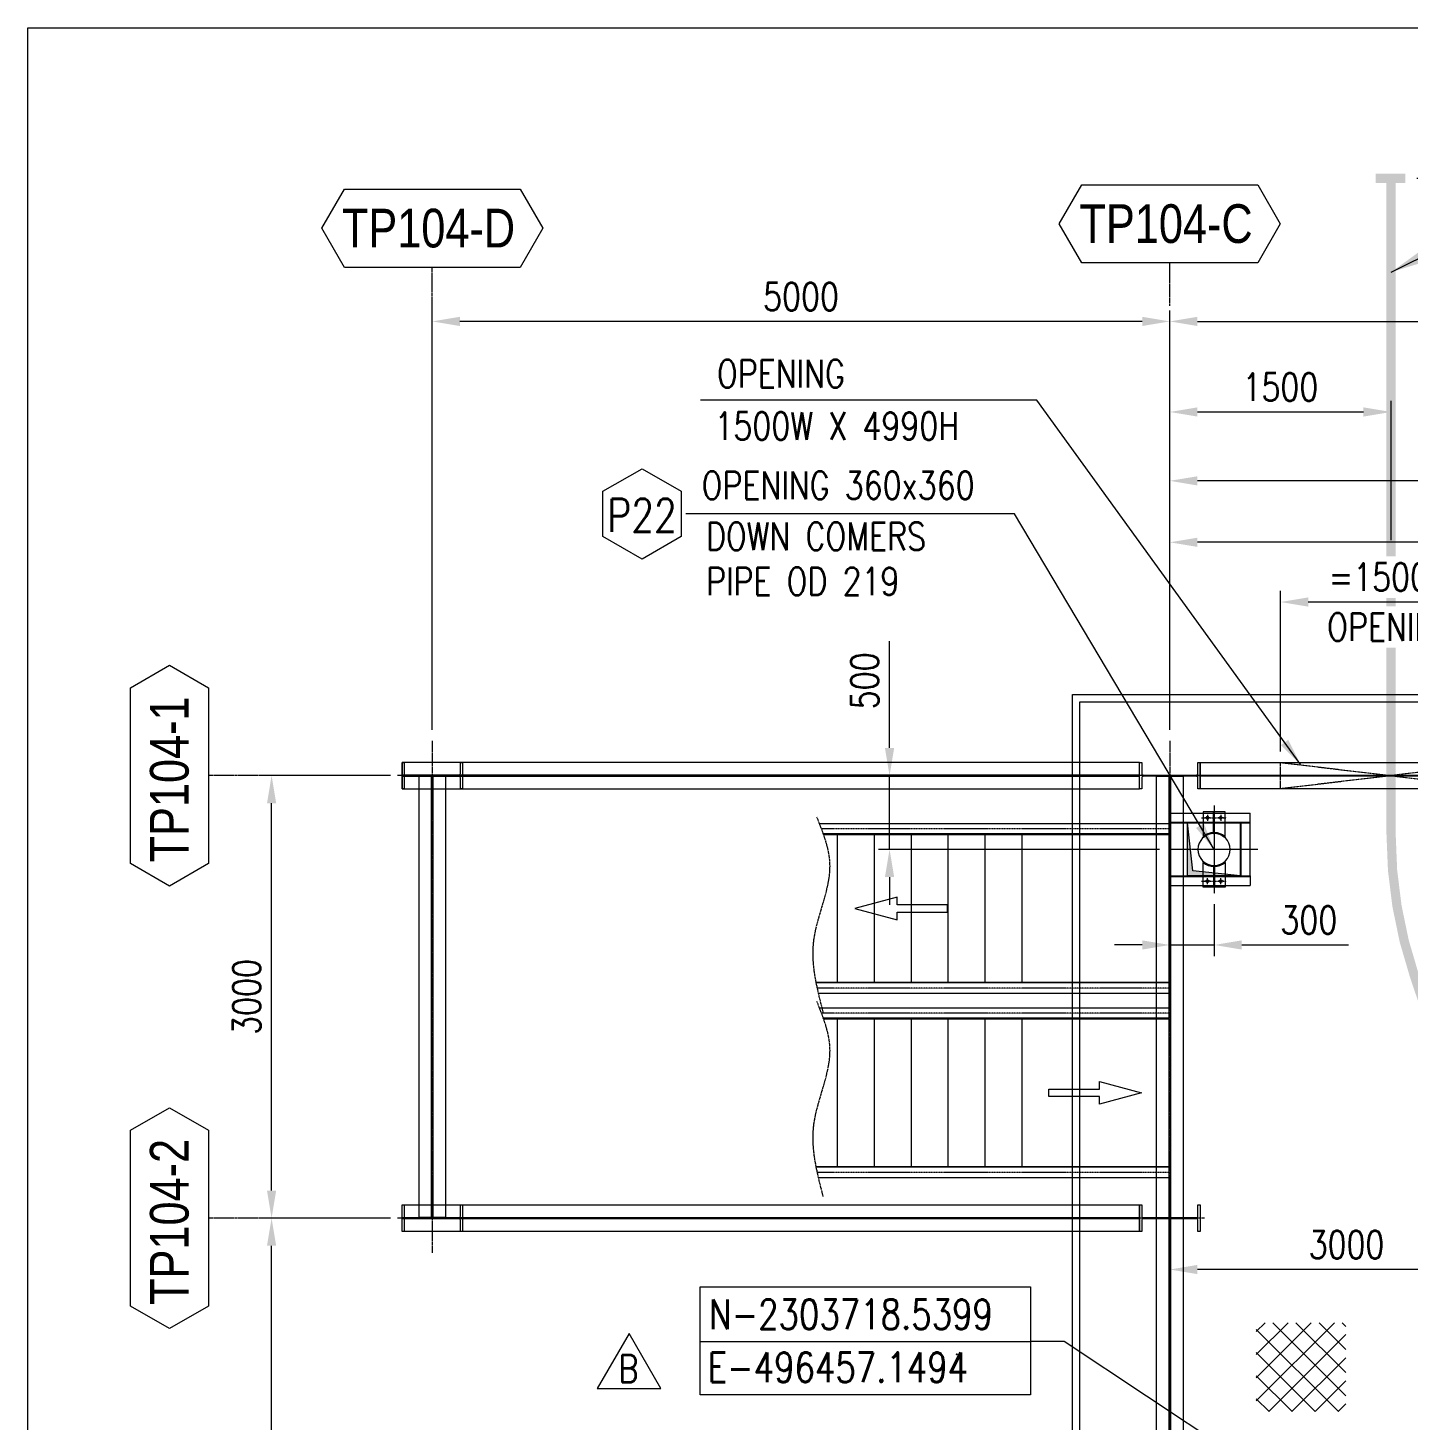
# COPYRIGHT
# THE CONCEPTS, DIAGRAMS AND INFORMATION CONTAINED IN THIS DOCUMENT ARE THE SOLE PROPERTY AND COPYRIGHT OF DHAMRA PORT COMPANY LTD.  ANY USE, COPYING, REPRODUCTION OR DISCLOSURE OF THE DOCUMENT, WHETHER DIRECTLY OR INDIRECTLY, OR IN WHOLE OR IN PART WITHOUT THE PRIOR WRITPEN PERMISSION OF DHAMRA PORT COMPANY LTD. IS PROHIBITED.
# Model space of a CAD drawing. Header units: inches. Extents: x 209270 to 234360, y -180214 to -150194.
# Drawn here: x 209270 to 218628, y -159633 to -150194 of the extents above; entities that cross this region are included whole.
import ezdxf
from ezdxf.enums import TextEntityAlignment as Align

# ---------------------------------------------------------------- set-up
doc = ezdxf.new("R2010")
doc.units = ezdxf.units.IN
doc.header["$LTSCALE"] = 10
doc.header["$MEASUREMENT"] = 0
for name, pattern in [('CENTER', [2, 1.25, -0.25, 0.25, -0.25]), ('CENTER2', [1.125, 0.75, -0.125, 0.125, -0.125]), ('HIDDEN', [0.375, 0.25, -0.125]), ('PHANTOM', [2.5, 1.25, -0.25, 0.25, -0.25, 0.25, -0.25])]:
    doc.linetypes.add(name, pattern=pattern)
doc.layers.get('Defpoints').update_dxf_attribs({"color": 69})
doc.layers.add('$AUDIT_BAD_LAYER1', color=7, linetype='Continuous')
doc.layers.add('C-ROAD-STAN', color=11, linetype='Continuous')
for name, color, linetype, lineweight in [('AM_5', 3, 'Continuous', 0), ('AM_VIEWS', 1, 'Continuous', 0), ('Belt', 4, 'Continuous', 9), ('BOX', 1, 'Continuous', 5), ('CEN', 1, 'CENTER', 9), ('CENETR LINE', 1, 'CENTER2', 9), ('CENTERLINE', 1, 'CENTER2', 9), ('Chute', 191, 'Continuous', 9), ('CIVIL', 6, 'Continuous', 9), ('DIM', 42, 'Continuous', 13), ('DIM.', 42, 'Continuous', 13), ('handrail', 11, 'FENCELINE1', 9), ('HIDDDEN', 3, 'HIDDEN', 9), ('HIDDEN', 3, 'HIDDEN', 9), ('hoist', 221, 'Continuous', 9), ('MAIN OBJECT', 2, 'Continuous', 18), ('PANTHOM', 8, 'PHANTOM', 0), ('PHANTOM', 8, 'PHANTOM', 0), ('REV-B', 6, 'Continuous', 5), ('Sheeting', 4, 'Continuous', 0), ('TEXT', 4, 'Continuous', 13), ('TEXT_2.5', 4, 'Continuous', 9)]:
    doc.layers.add(name, color=color, linetype=linetype, lineweight=lineweight)
doc.styles.add('TEXT_225', font='ROMANS.shx', dxfattribs={"width": 0.8})
doc.styles.add('TEXT_350', font='arial.ttf', dxfattribs={"width": 0.8, "height": 3.5})
doc.linetypes.add('FENCELINE1', pattern='A,0.25,-0.1,[133,ltypeshp.shx,S=0.1,R=0,X=-0.1,Y=0],-0.1,1', length=1.45)
doc.dimstyles.new('ISGEC_100', dxfattribs={"dimscale": 100, "dimtxt": 2.5, "dimasz": 2.5, "dimexe": 1, "dimexo": 0.5, "dimgap": 1, "dimtad": 1, "dimdec": 0, "dimzin": 12, "dimdsep": 46, "dimtxsty": 'TEXT_225', "dimcen": 1, "dimclrd": 42, "dimclre": 42, "dimclrt": 4, "dimadec": 0, "dimazin": 0, "dimtfac": 1, "dimtdec": 0, "dimtmove": 0, "dimatfit": 0, "dimfxl": 1, "dimtfill": 1, "dimtolj": 1, "dimtzin": 0, "dimlwd": -1, "dimarcsym": 1})
doc.dimstyles.new('ISGEC_75', dxfattribs={"dimscale": 75, "dimtxt": 2.5, "dimasz": 2.5, "dimexe": 1, "dimexo": 1, "dimgap": 1, "dimtad": 1, "dimdec": 0, "dimzin": 1, "dimdsep": 46, "dimtxsty": 'TEXT_225', "dimcen": 0, "dimclrd": 42, "dimclre": 42, "dimclrt": 4, "dimadec": 0, "dimazin": 0, "dimtfac": 1, "dimtdec": 0, "dimtmove": 0, "dimatfit": 3, "dimfxl": 1, "dimtfill": 1, "dimtolj": 1, "dimtzin": 0, "dimlwd": -1, "dimlwe": -1, "dimarcsym": 0})

# ---------------------------------------------------------------- blocks, each defined once
blk = doc.blocks.new('A$C426f7GU6TT')
at = {"layer": 'CEN'}
for p, q in [((0, 235.7), (0, -235.7)), ((-235.7, 0), (235.7, 0))]:
    blk.add_line(p, q, dxfattribs=at)
blk.add_circle((0, 0), 5, dxfattribs=at)
at = {"layer": 'MAIN OBJECT'}
blk.add_lwpolyline([(4.4, -180.2, 0.414214), (14.6, -190.4), (89.4, -190.4), (89.4, -204.7), (-89.4, -204.7), (-89.4, -190.4), (-14.6, -190.4, 0.414214), (-4.4, -180.2), (-4.4, 180.2, 0.414214), (-14.6, 190.4), (-89.4, 190.4), (-89.4, 204.7), (89.4, 204.7), (89.4, 190.4), (14.6, 190.4, 0.414214), (4.4, 180.2), (4.4, -180.2)], format="xyb", dxfattribs=at)
blk = doc.blocks.new('*D295')
at = {"layer": 'Defpoints', "color": 0, "transparency": 16777216}
for p in [(210922.6, -158263.7), (211802.8, -158263.7, -0.1), (216540.5, -165263.7, 0.8)]:
    blk.add_point(p, dxfattribs=at)
at = {"layer": 'DIM', "color": 42, "transparency": 16777216}
for p, q in [((211727.8, -158263.7), (210847.6, -158263.7)), ((210922.6, -165076.2), (210922.6, -158451.2)), ((216465.5, -165263.7), (210847.6, -165263.7))]:
    blk.add_line(p, q, dxfattribs=at)
for points in [[(210891.4, -158451.2), (210953.9, -158451.2), (210922.6, -158263.7)], [(210891.4, -165076.2), (210953.9, -165076.2), (210922.6, -165263.7)]]:
    blk.add_solid(points, dxfattribs=at)
at = {"layer": 'DIM', "color": 4, "transparency": 16777216, "insert": (210753.9, -161763.7), "char_height": 187.5, "attachment_point": 5, "rotation": 90, "style": 'TEXT_225', "bg_fill": 3, "box_fill_scale": 1.25, "bg_fill_color": 9, "bg_fill_true_color": 13158600, "bg_fill_transparency": 0}
blk.add_mtext('\\A1;7000', dxfattribs=at)
blk = doc.blocks.new('*D292')
at = {"layer": 'Defpoints', "color": 0, "transparency": 16777216}
for p in [(210922.6, -155263.7), (211802.8, -155263.7, -0.1), (211802.8, -158263.7, -0.1)]:
    blk.add_point(p, dxfattribs=at)
at = {"layer": 'DIM', "color": 42, "transparency": 16777216}
for p, q in [((211727.8, -155263.7), (210847.6, -155263.7)), ((210922.6, -158076.2), (210922.6, -155451.2)), ((211727.8, -158263.7), (210847.6, -158263.7))]:
    blk.add_line(p, q, dxfattribs=at)
for points in [[(210891.4, -155451.2), (210953.9, -155451.2), (210922.6, -155263.7)], [(210891.4, -158076.2), (210953.9, -158076.2), (210922.6, -158263.7)]]:
    blk.add_solid(points, dxfattribs=at)
at = {"layer": 'DIM', "color": 4, "transparency": 16777216, "insert": (210753.9, -156763.7), "char_height": 187.5, "attachment_point": 5, "rotation": 90, "style": 'TEXT_225', "bg_fill": 3, "box_fill_scale": 1.25, "bg_fill_color": 9, "bg_fill_true_color": 13158600, "bg_fill_transparency": 0}
blk.add_mtext('\\A1;3000', dxfattribs=at)
blk = doc.blocks.new('*D293')
at = {"layer": 'Defpoints', "color": 0, "transparency": 16777216}
for p in [(225511.9, -152184.2), (217011.9, -155028), (225511.9, -155028)]:
    blk.add_point(p, dxfattribs=at)
at = {"layer": 'DIM', "color": 42, "transparency": 16777216}
for p, q in [((217011.9, -154953), (217011.9, -152109.2)), ((225511.9, -154953), (225511.9, -152109.2)), ((217199.4, -152184.2), (225324.4, -152184.2))]:
    blk.add_line(p, q, dxfattribs=at)
for points in [[(217199.4, -152153), (217199.4, -152215.5), (217011.9, -152184.2)], [(225324.4, -152153), (225324.4, -152215.5), (225511.9, -152184.2)]]:
    blk.add_solid(points, dxfattribs=at)
at = {"layer": 'DIM', "color": 4, "transparency": 16777216, "insert": (221261.9, -152015.5), "char_height": 187.5, "attachment_point": 5, "style": 'TEXT_225', "bg_fill": 3, "box_fill_scale": 1.25, "bg_fill_color": 9, "bg_fill_true_color": 13158600, "bg_fill_transparency": 0}
blk.add_mtext('\\A1;8500', dxfattribs=at)
blk = doc.blocks.new('*D294')
at = {"layer": 'Defpoints', "color": 0, "transparency": 16777216}
for p in [(212011.9, -152184.2), (212011.9, -155028), (217011.9, -155028)]:
    blk.add_point(p, dxfattribs=at)
at = {"layer": 'DIM', "color": 42, "transparency": 16777216}
for p, q in [((212011.9, -154953), (212011.9, -152109.2)), ((217011.9, -154953), (217011.9, -152109.2)), ((216824.4, -152184.2), (212199.4, -152184.2))]:
    blk.add_line(p, q, dxfattribs=at)
for points in [[(212199.4, -152153), (212199.4, -152215.5), (212011.9, -152184.2)], [(216824.4, -152153), (216824.4, -152215.5), (217011.9, -152184.2)]]:
    blk.add_solid(points, dxfattribs=at)
at = {"layer": 'DIM', "color": 4, "transparency": 16777216, "insert": (214511.9, -152015.5), "char_height": 187.5, "attachment_point": 5, "style": 'TEXT_225', "bg_fill": 3, "box_fill_scale": 1.25, "bg_fill_color": 9, "bg_fill_true_color": 13158600, "bg_fill_transparency": 0}
blk.add_mtext('\\A1;5000', dxfattribs=at)
blk = doc.blocks.new('*D297')
at = {"layer": 'Defpoints', "color": 0, "transparency": 16777216}
for p in [(217011.9, -158611.8), (220011.9, -159908.7, 0), (217011.9, -160136.8, 0.8)]:
    blk.add_point(p, dxfattribs=at)
at = {"layer": 'DIM', "color": 42, "transparency": 16777216}
for p, q in [((217011.9, -160061.8), (217011.9, -158536.8)), ((220011.9, -159833.7), (220011.9, -158536.8)), ((219824.4, -158611.8), (217199.4, -158611.8))]:
    blk.add_line(p, q, dxfattribs=at)
for points in [[(217199.4, -158580.6), (217199.4, -158643.1), (217011.9, -158611.8)], [(219824.4, -158580.6), (219824.4, -158643.1), (220011.9, -158611.8)]]:
    blk.add_solid(points, dxfattribs=at)
at = {"layer": 'DIM', "color": 4, "transparency": 16777216, "insert": (218209.6, -158443.1), "char_height": 187.5, "attachment_point": 5, "style": 'TEXT_225', "bg_fill": 3, "box_fill_scale": 1.25, "bg_fill_color": 9, "bg_fill_true_color": 13158600, "bg_fill_transparency": 0}
blk.add_mtext('\\A1;3000', dxfattribs=at)
blk = doc.blocks.new('*D505')
at = {"layer": 'Defpoints', "color": 0, "transparency": 16777216}
for p in [(217011.9, -153265), (217011.9, -155028), (221011.7, -158061.9)]:
    blk.add_point(p, dxfattribs=at)
at = {"layer": 'DIM', "color": 42, "transparency": 16777216}
for p, q in [((217011.9, -154953), (217011.9, -153190)), ((221011.7, -157986.9), (221011.7, -153190)), ((220824.2, -153265), (217199.4, -153265))]:
    blk.add_line(p, q, dxfattribs=at)
for points in [[(217199.4, -153233.8), (217199.4, -153296.3), (217011.9, -153265)], [(220824.2, -153233.8), (220824.2, -153296.3), (221011.7, -153265)]]:
    blk.add_solid(points, dxfattribs=at)
at = {"layer": 'DIM', "color": 4, "transparency": 16777216, "insert": (219011.8, -153096.3), "char_height": 187.5, "attachment_point": 5, "style": 'TEXT_225', "bg_fill": 3, "box_fill_scale": 1.25, "bg_fill_color": 9, "bg_fill_true_color": 13158600, "bg_fill_transparency": 0}
blk.add_mtext('\\A1;4000', dxfattribs=at)
blk = doc.blocks.new('*D508')
at = {"layer": 'Defpoints', "color": 0, "transparency": 16777216}
for p in [(217011.9, -153681.8), (217011.9, -155028), (221112, -157363.8)]:
    blk.add_point(p, dxfattribs=at)
at = {"layer": 'DIM', "color": 42, "transparency": 16777216}
for p, q in [((217011.9, -154953), (217011.9, -153606.8)), ((221112, -157288.8), (221112, -153606.8)), ((220924.5, -153681.8), (217199.4, -153681.8))]:
    blk.add_line(p, q, dxfattribs=at)
for points in [[(217199.4, -153650.5), (217199.4, -153713), (217011.9, -153681.8)], [(220924.5, -153650.5), (220924.5, -153713), (221112, -153681.8)]]:
    blk.add_solid(points, dxfattribs=at)
at = {"layer": 'DIM', "color": 4, "transparency": 16777216, "insert": (219061.9, -153513), "char_height": 187.5, "attachment_point": 5, "style": 'TEXT_225', "bg_fill": 3, "box_fill_scale": 1.25, "bg_fill_color": 9, "bg_fill_true_color": 13158600, "bg_fill_transparency": 0}
blk.add_mtext('\\A1;4100', dxfattribs=at)
blk = doc.blocks.new('*D567')
at = {"layer": 'Defpoints', "color": 0, "transparency": 16777216}
for p in [(218611.9, -151213.7), (219950.7, -151213.7), (219629.2, -154713.7)]:
    blk.add_point(p, dxfattribs=at)
at = {"layer": 'DIM', "color": 42, "transparency": 16777216}
for p, q in [((218686.9, -151213.7), (220025.7, -151213.7)), ((219950.7, -154526.2), (219950.7, -151401.2)), ((219704.2, -154713.7), (220025.7, -154713.7))]:
    blk.add_line(p, q, dxfattribs=at)
for points in [[(219919.5, -151401.2), (219982, -151401.2), (219950.7, -151213.7)], [(219919.5, -154526.2), (219982, -154526.2), (219950.7, -154713.7)]]:
    blk.add_solid(points, dxfattribs=at)
at = {"layer": 'DIM', "color": 4, "transparency": 16777216, "insert": (219782, -152596.2), "char_height": 187.5, "attachment_point": 5, "rotation": 90, "style": 'TEXT_225', "bg_fill": 3, "box_fill_scale": 1.25, "bg_fill_color": 9, "bg_fill_true_color": 13158600, "bg_fill_transparency": 0}
blk.add_mtext('\\A1;3500', dxfattribs=at)
blk = doc.blocks.new('*D575')
at = {"layer": 'Defpoints', "color": 0, "transparency": 16777216}
for p in [(218511.9, -152798.2), (218511.9, -153741.3), (217011.9, -155028)]:
    blk.add_point(p, dxfattribs=at)
at = {"layer": 'DIM', "color": 42, "transparency": 16777216}
for p, q in [((217011.9, -154953), (217011.9, -152723.2)), ((217199.4, -152798.2), (218324.4, -152798.2)), ((218511.9, -153666.3), (218511.9, -152723.2))]:
    blk.add_line(p, q, dxfattribs=at)
for points in [[(217199.4, -152767), (217199.4, -152829.5), (217011.9, -152798.2)], [(218324.4, -152767), (218324.4, -152829.5), (218511.9, -152798.2)]]:
    blk.add_solid(points, dxfattribs=at)
at = {"layer": 'DIM', "color": 4, "transparency": 16777216, "insert": (217761.9, -152629.5), "char_height": 187.5, "attachment_point": 5, "style": 'TEXT_225', "bg_fill": 3, "box_fill_scale": 1.25, "bg_fill_color": 9, "bg_fill_true_color": 13158600, "bg_fill_transparency": 0}
blk.add_mtext('\\A1;1500', dxfattribs=at)
blk = doc.blocks.new('A$C67244592')
at = {"layer": 'hoist', "lineweight": 0, "const_width": 62.5}
for points in [[(-1603.8, 15050), (-1403.8, 15050)], [(-100, -500), (100, -500)]]:
    blk.add_lwpolyline(points, dxfattribs=at)
blk.add_lwpolyline([(0, -500), (4.3, 5159.9, 0.081795), (-153.3, 6122), (-1342.4, 9643.9, -0.081584), (-1500.1, 10603.6), (-1500.1, 15050)], format="xyb", dxfattribs=at)
blk = doc.blocks.new('A$C0HI87687')
at = {"layer": 'CEN'}
for p, q in [((500.4, 89.4), (2000.4, -89.4)), ((2000.4, 89.4), (500.4, -89.4))]:
    blk.add_line(p, q, dxfattribs=at)
blk.add_lwpolyline([(500.4, 89.4), (2000.4, 89.4), (2000.4, -89.4), (500.4, -89.4)], close=True, dxfattribs=at)
blk = doc.blocks.new('*D579')
at = {"layer": 'Defpoints', "color": 0, "transparency": 16777216}
for p in [(217762.2, -154086.7), (217762.2, -155174.3), (219262.2, -155174.3)]:
    blk.add_point(p, dxfattribs=at)
at = {"layer": 'DIM', "color": 42, "transparency": 16777216}
for p, q in [((217762.2, -155099.3), (217762.2, -154011.7)), ((219262.2, -155099.3), (219262.2, -154011.7)), ((219074.7, -154086.7), (217949.7, -154086.7))]:
    blk.add_line(p, q, dxfattribs=at)
for points in [[(217949.7, -154055.4), (217949.7, -154117.9), (217762.2, -154086.7)], [(219074.7, -154055.4), (219074.7, -154117.9), (219262.2, -154086.7)]]:
    blk.add_solid(points, dxfattribs=at)
at = {"layer": 'DIM', "color": 4, "transparency": 16777216, "char_height": 187.5, "attachment_point": 5, "style": 'TEXT_225', "bg_fill": 3, "box_fill_scale": 1.25, "bg_fill_color": 9, "bg_fill_true_color": 13158600, "bg_fill_transparency": 0}
for s, insert in [('\\A1;=1500-', (218512.2, -153917.9)), ('\\A1;OPENING', (218512.2, -154255.4))]:
    blk.add_mtext(s, dxfattribs=dict(at, insert=insert))
blk = doc.blocks.new('A$Cb10ac4c2')
at = {"layer": 'CENETR LINE'}
for p, q in [((0, 111.9, 0), (0, -40.4, 121420759.9)), ((-85, 0), (85, 0)), ((-27, 0.1, 0), (-63, 0.1, 0)), ((-45, -20.2), (-45, 20.2)), ((63, 0.1, 0), (27, 0.1, 0)), ((45, -20.2), (45, 20.2)), ((45, -20.2), (45, 20.2))]:
    blk.add_line(p, q, dxfattribs=at)
at = {"layer": 'MAIN OBJECT', "ltscale": 10}
for p, q in [((-75, 127.1, -59806266.3), (-71.1, 131.6, 0)), ((-75, -40.4, 60710380), (-75, 127.1, -59806266.3)), ((-3, 99.4, 4205928.3), (-3, -40.4, 121420759.9)), ((3, 99.4, 4205928.3), (3, -40.4, 121420759.9)), ((75, 127.1, -59806267.4), (70.6, 131.1, -59806267.4)), ((75, 127.1, -59806267.4), (75, -40.4, 60710380)), ((75, -40.4, 60710380), (-75, -40.4, 60710380))]:
    blk.add_line(p, q, dxfattribs=at)
at = {"layer": 'MAIN OBJECT'}
for centre in [(-45, 0.1), (45, 0.1)]:
    blk.add_circle(centre, 9, dxfattribs=at)
at = {"layer": 'MAIN OBJECT', "ltscale": 10}
for centre, radius in [((-45, 0), 8.95), ((45, 0.1, 0), 9)]:
    blk.add_circle(centre, radius, dxfattribs=at)
for radius, start, end in [(115.5, 229.51294, 310.48706), (109.5, 229.51328, 310.11016)]:
    blk.add_arc((0, 214.9, -60710380), radius, start, end, dxfattribs=at)
blk = doc.blocks.new('A$CcDSGYTRTRT')
at = {"layer": 'CIVIL'}
h = blk.add_hatch(color=1, dxfattribs=at)
h.dxf.hatch_style = 1
h.paths.add_polyline_path([(-180, 180), (180, 180), (180, -180), (144.3, 143.8)])
at = {"layer": 'CENTERLINE', "ltscale": 0.3}
for p, q in [((0, -296.9, 0), (0, 296.9, 0)), ((-298.5, 0, 0), (298.5, 0, 0))]:
    blk.add_line(p, q, dxfattribs=at)
at = {"layer": 'Chute', "ltscale": 10}
blk.add_circle((0, 0, 0), 109.5, dxfattribs=at)
at = {"layer": 'CIVIL', "color": 1, "elevation": 0}
blk.add_lwpolyline([(180, -180), (144.3, 143.8), (-180, 180)], dxfattribs=at)
at = {"layer": 'CIVIL'}
blk.add_circle((0, 0, 0), 109.5, dxfattribs=at)
at = {"layer": 'HIDDEN'}
for p, q in [((-184.7, 295.6, -170993130.3), (-184.7, -245.4, -121420762.7)), ((184.7, 295.6, -170993130.3), (184.7, -245.4, -121420762.7)), ((180, -184.7, -182131142.6), (-180, -184.7, 0))]:
    blk.add_line(p, q, dxfattribs=at)
at = {"layer": 'MAIN OBJECT'}
for p, q in [((-245.4, 295.6, -110282750.3), (-245.4, -245.4, -60710382.7)), ((-180, 295.6, -170993130.3), (-180, -245.4, -121420762.7)), ((180, 295.6, -170993130.3), (180, -245.4, -121420762.7)), ((245.4, 295.6, -110282750.3), (245.4, -245.4, -60710382.7)), ((180, 180, -121420762.7), (180, -180, -121420762.7)), ((180, -180, -182131142.6), (-180, -180, 0)), ((180, -245.4, -121420762.7), (-245.4, -245.4, 60710380)), ((180, -245.4, 60710380), (-180, -245.4, 60710380)), ((180, -245.4, -121420762.7), (245.4, -245.4, -60710382.7))]:
    blk.add_line(p, q, dxfattribs=at)
at = {"layer": 'MAIN OBJECT', "elevation": 0}
blk.add_lwpolyline([(180, 180), (-180, 180), (-180, -180), (180, -180)], close=True, dxfattribs=at)
at = {"layer": 'AM_5', "rotation": 270}
blk.add_blockref('A$Cb10ac4c2', (-215, 0, -121420759.9), dxfattribs=at)
at = {"layer": 'AM_5', "xscale": -1, "rotation": 90}
blk.add_blockref('A$Cb10ac4c2', (215, 0, -121420759.9), dxfattribs=at)
blk = doc.blocks.new('A$C6febed19')
at = {"layer": 'AM_5', "xscale": -1}
blk.add_blockref('A$CcDSGYTRTRT', (0, 0), dxfattribs=at)
blk = doc.blocks.new('*D623')
at = {"layer": 'Defpoints', "color": 0, "transparency": 16777216}
for p in [(217311.9, -156060.6, 0.8), (217011.9, -156320.2, 0.8), (217311.9, -156411.5)]:
    blk.add_point(p, dxfattribs=at)
at = {"layer": 'DIM', "color": 42, "transparency": 16777216}
for p, q in [((217311.9, -156135.6), (217311.9, -156486.5)), ((217011.9, -156395.2), (217011.9, -156486.5)), ((216824.4, -156411.5), (216636.9, -156411.5)), ((217011.9, -156411.5), (217311.9, -156411.5)), ((217499.4, -156411.5), (218222.6, -156411.5))]:
    blk.add_line(p, q, dxfattribs=at)
for points in [[(216824.4, -156380.3), (216824.4, -156442.8), (217011.9, -156411.5)], [(217499.4, -156380.3), (217499.4, -156442.8), (217311.9, -156411.5)]]:
    blk.add_solid(points, dxfattribs=at)
at = {"layer": 'DIM', "color": 4, "transparency": 16777216, "insert": (217954.7, -156242.8), "char_height": 187.5, "attachment_point": 5, "style": 'TEXT_225', "bg_fill": 3, "box_fill_scale": 1.25, "bg_fill_color": 9, "bg_fill_true_color": 13158600, "bg_fill_transparency": 0}
blk.add_mtext('\\A1;300', dxfattribs=at)
blk = doc.blocks.new('*D624')
at = {"layer": 'Defpoints', "color": 0, "transparency": 16777216}
for p in [(215111.8, -155263.7), (215324.1, -155263.7), (217016.3, -155763.7, 0.8)]:
    blk.add_point(p, dxfattribs=at)
at = {"layer": 'DIM', "color": 42, "transparency": 16777216}
for p, q in [((215111.8, -155076.2), (215111.8, -154353)), ((215249.1, -155263.7), (215036.8, -155263.7)), ((215111.8, -155763.7), (215111.8, -155263.7)), ((216941.3, -155763.7), (215036.8, -155763.7)), ((215111.8, -155951.2), (215111.8, -156138.7))]:
    blk.add_line(p, q, dxfattribs=at)
for points in [[(215080.6, -155076.2), (215143.1, -155076.2), (215111.8, -155263.7)], [(215080.6, -155951.2), (215143.1, -155951.2), (215111.8, -155763.7)]]:
    blk.add_solid(points, dxfattribs=at)
at = {"layer": 'DIM', "color": 4, "transparency": 16777216, "insert": (214943.1, -154620.8), "char_height": 187.5, "attachment_point": 5, "rotation": 90, "style": 'TEXT_225', "bg_fill": 3, "box_fill_scale": 1.25, "bg_fill_color": 9, "bg_fill_true_color": 13158600, "bg_fill_transparency": 0}
blk.add_mtext('\\A1;500', dxfattribs=at)
blk = doc.blocks.new('A$C45b56574')
at = {"layer": 'REV-B'}
blk.add_lwpolyline([(0, 458), (-265, 0), (265, 0)], close=True, dxfattribs=at)
at = {"layer": 'REV-B', "style": 'TEXT_225', "width": 0.8}
blk.add_text('B', height=230, dxfattribs=at).set_placement((-88, 48))

msp = doc.modelspace()

# ---------------------------------------------------------------- linework, layer by layer
at = {"layer": 'AM_VIEWS'}
msp.add_lwpolyline([(209270.3, -150194), (234359.8, -150194), (234359.8, -180214.3), (209270.3, -180214.3)], close=True, dxfattribs=at)
at = {"layer": 'Belt'}
for points, elevation in [([(215505.8, -156138.6), (215162.5, -156138.6), (215162.5, -156087.3), (214877.4, -156163.7), (215162.5, -156240.1), (215162.5, -156188.7), (215505.8, -156188.7)], -431919853), ([(216192.4, -157388.3), (216535.7, -157388.3), (216535.7, -157337), (216820.8, -157413.4), (216535.7, -157489.8), (216535.7, -157438.4), (216192.4, -157438.4)], 5421881824.1)]:
    msp.add_lwpolyline(points, close=True, dxfattribs=dict(at, elevation=elevation))
at = {"layer": 'BOX', "lineweight": 5, "flags": 128}
for points in [[(211415.8, -151818.2), (211262.8, -151553.2), (211415.8, -151288.2), (212608, -151288.2), (212760.9, -151553.2), (212608, -151818.2)], [(216415.8, -151787.7), (216262.8, -151522.7), (216415.8, -151257.7), (217608, -151257.7), (217760.9, -151522.7), (217608, -151787.7)]]:
    msp.add_lwpolyline(points, close=True, dxfattribs=at)
at = {"layer": 'BOX', "lineweight": 5, "elevation": 0, "flags": 128}
for points in [[(210495.6, -155859.8), (210230.6, -156012.8), (209965.6, -155859.8), (209965.6, -154667.6), (210230.6, -154514.6), (210495.6, -154667.6)], [(210495.6, -158859.8), (210230.6, -159012.8), (209965.6, -158859.8), (209965.6, -157667.6), (210230.6, -157514.6), (210495.6, -157667.6)]]:
    msp.add_lwpolyline(points, close=True, dxfattribs=at)
at = {"layer": 'CEN'}
for p, q in [((210847.6, -155263.7), (210495.6, -155263.7)), ((216811.6, -155263.7), (211802.8, -155263.7)), ((212011.9, -158263.7), (212011.9, -155263.7)), ((217212.2, -155263.7), (228311.6, -155263.7)), ((216811.6, -158263.7), (211802.8, -158263.7))]:
    msp.add_line(p, q, dxfattribs=at)
at = {"layer": 'CEN', "elevation": 0.8}
msp.add_lwpolyline([(217011.9, -155263.7), (228511.9, -155263.7), (228511.9, -165263.7), (217011.9, -165263.7)], close=True, dxfattribs=at)
at = {"layer": 'CENETR LINE'}
for p, q in [((217007.5, -155623.7, -702228907.9), (214650.5, -155623.7, -702228907.9)), ((217007.5, -156703.7, -2489929853.3), (214622.3, -156703.7, -2489929853.3)), ((217007.5, -156873.4, 5151572769.1), (214650.5, -156873.4, 5151572769.1)), ((217007.5, -157953.4, 3363871823.7), (214622.3, -157953.4, 3363871823.7))]:
    msp.add_line(p, q, dxfattribs=at)
at = {"layer": 'HIDDDEN'}
for p, q in [((217007.5, -155658.2, -702228907.9), (214663.2, -155658.2, -702228907.9)), ((217007.5, -156669.2, -2489929853.3), (214615.1, -156669.2, -2489929853.3)), ((217007.5, -156907.9, 5151572769.1), (214663.2, -156907.9, 5151572769.1)), ((217007.5, -157918.9, 3363871823.7), (214615.1, -157918.9, 3363871823.7))]:
    msp.add_line(p, q, dxfattribs=at)
at = {"layer": 'HIDDEN'}
for points, elevation in [([(211807.2, -155268.1), (216807.2, -155268.1), (216807.2, -155259.3), (211807.2, -155259.3)], 2.2), ([(212016.3, -155268.1), (212016.3, -158259.3), (212007.5, -158259.3), (212007.5, -155268.1)], 1.5), ([(217007.5, -165259.3), (217007.5, -155268.1), (217016.3, -155268.1), (217016.3, -165259.3)], 0.8), ([(228307.2, -155268.1), (217216.6, -155268.1), (217216.6, -155259.3), (228307.2, -155259.3)], 0.8), ([(211807.2, -158259.3), (216807.2, -158259.3), (216807.2, -158268.1), (211807.2, -158268.1)], 2.2)]:
    msp.add_lwpolyline(points, close=True, dxfattribs=dict(at, elevation=elevation))
at = {"layer": 'MAIN OBJECT'}
for p, q in [((214636.9, -155588.7), (217007.5, -155588.7)), ((214665.1, -155663.7), (217007.5, -155663.7)), ((214757.5, -155663.7), (214757.5, -156663.7)), ((215007.5, -155663.7), (215007.5, -156663.7)), ((215257.5, -155663.7), (215257.5, -156663.7)), ((215507.5, -155663.7), (215507.5, -156663.7)), ((215757.5, -155663.7), (215757.5, -156663.7)), ((216007.5, -155663.7), (216007.5, -156663.7)), ((214614.1, -156663.7), (217007.5, -156663.7)), ((214630.1, -156738.7), (217007.5, -156738.7)), ((214636.9, -156838.4), (217007.5, -156838.4)), ((214665.1, -156913.4), (217007.5, -156913.4)), ((214757.5, -156913.4), (214757.5, -157913.4)), ((215007.5, -156913.4), (215007.5, -157913.4)), ((215257.5, -156913.4), (215257.5, -157913.4)), ((215507.5, -156913.4), (215507.5, -157913.4)), ((215757.5, -156913.4), (215757.5, -157913.4)), ((216007.5, -156913.4), (216007.5, -157913.4)), ((214614.1, -157913.4), (217007.5, -157913.4)), ((214630.1, -157988.4), (217007.5, -157988.4))]:
    msp.add_line(p, q, dxfattribs=at)
for points, elevation in [([(211807.2, -155353.1), (216807.2, -155353.1), (216807.2, -155174.3), (211807.2, -155174.3)], 2.2), ([(228307.2, -155353.1), (217216.6, -155353.1), (217216.6, -155174.3), (228307.2, -155174.3)], 0.8), ([(212101.3, -155268.1), (212101.3, -158259.3), (211922.5, -158259.3), (211922.5, -155268.1)], 1.5), ([(216922.5, -165259.3), (216922.5, -155268.1), (217101.3, -155268.1), (217101.3, -165259.3)], 0.8), ([(211807.2, -158174.3), (216807.2, -158174.3), (216807.2, -158353.1), (211807.2, -158353.1)], 2.2)]:
    msp.add_lwpolyline(points, close=True, dxfattribs=dict(at, elevation=elevation))
at = {"layer": 'PHANTOM'}
for points in [[(214662, -156866.2, -702228907.9), (214620.5, -156705.7, -702228907.9), (214533, -156367.3, -702228907.9), (214772.9, -155925.9, -702228907.9), (214661.4, -155649.3, -702228907.9), (214619.2, -155544.7, -702228907.9)], [(214662, -158115.9, 5151572769.1), (214620.5, -157955.4, 5151572769.1), (214533, -157617, 5151572769.1), (214772.9, -157175.6, 5151572769.1), (214661.4, -156899, 5151572769.1), (214619.2, -156794.4, 5151572769.1)]]:
    msp.add_open_spline(points, degree=3, knots=[0, 0, 0, 0, 484.723325, 1022.324942, 1349.284693, 1349.284693, 1349.284693, 1349.284693], dxfattribs=at)

# ---------------------------------------------------------------- block references
at = {"layer": '$AUDIT_BAD_LAYER1', "rotation": 270.0096740856855}
for p in [(212011.9, -155263.7), (217011.9, -155263.7), (212011.9, -158263.7), (217011.9, -158263.7)]:
    msp.add_blockref('A$C426f7GU6TT', p, dxfattribs=at)

# ---------------------------------------------------------------- texts
at = {"layer": 'TEXT', "style": 'TEXT_350', "width": 0.8}
for s, p in [('TP104-C', (216986.5, -151521, 0)), ('TP104-D', (211986.5, -151551.5, 0))]:
    msp.add_text(s, height=262.5, dxfattribs=at).set_placement(p, align=Align.MIDDLE)
for s, p in [('TP104-1', (210229, -155289, 0)), ('TP104-2', (210229, -158289, 0))]:
    msp.add_text(s, height=262.5, rotation=90, dxfattribs=at).set_placement(p, align=Align.MIDDLE)

# ---------------------------------------------------------------- next in the draw order: dimensions: what is measured, and where the dimension line sits
at = {"layer": 'DIM'}
dim = msp.add_linear_dim(base=(225511.9, -152184.2), p1=(217011.9, -155028), p2=(225511.9, -155028), dimstyle='ISGEC_75', dxfattribs=at)
dim.commit()
dim.dimension.update_dxf_attribs({"geometry": '*D293', "text_midpoint": (221261.9, -152015.5)})
dim = msp.add_linear_dim(base=(210922.6, -158263.7, 0), p1=(216540.5, -165263.7, 0.8), p2=(211802.8, -158263.7, -0.1), angle=90, dimstyle='ISGEC_75', dxfattribs=at)
dim.commit()
dim.dimension.update_dxf_attribs({"geometry": '*D295', "text_midpoint": (210753.9, -161763.7, 0)})
dim = msp.add_linear_dim(base=(217011.9, -158611.8), p1=(220011.9, -159908.7, 0), p2=(217011.9, -160136.8, 0.8), dimstyle='ISGEC_75', dxfattribs=at)
dim.commit()
dim.dimension.update_dxf_attribs({"geometry": '*D297', "text_midpoint": (218209.6, -158611.8), "dimtype": 160})

# ---------------------------------------------------------------- next in the draw order: hatches: boundary and pattern name
at = {"layer": 'PANTHOM'}
h = msp.add_hatch(dxfattribs=at)
h.set_pattern_fill('ANSI37', color=256, scale=887.309452, angle=-180)
h.set_pattern_definition([(225, (321443.36, 2111774.06), (78.4278163, -78.4278163), []), (315, (321443.36, 2111774.06), (78.4278163, 78.4278163), [])])
h.paths.add_polyline_path([(218204.6, -159574.8), (218204.6, -158972.6), (217598, -158972.6), (217598, -159574.8)])

# ---------------------------------------------------------------- next in the draw order: linework, layer by layer
at = {"layer": 'C-ROAD-STAN', "color": 7, "linetype": 'Continuous', "lineweight": -3}
msp.add_circle((215568, -159186.7, 0.2), 1.5, dxfattribs=at)
at = {"layer": 'DIM'}
msp.add_line((213828.6, -159100.1), (216067.3, -159100.1), dxfattribs=at)
at = {"layer": 'DIM', "elevation": 93058.2}
msp.add_lwpolyline([(213828.6, -158728.6), (216067.3, -158728.6), (216067.3, -159462.4), (213828.6, -159462.4)], close=True, dxfattribs=at)

# ---------------------------------------------------------------- next in the draw order: block references
at = {"layer": 'REV-B', "xscale": 0.8141665440958125, "yscale": 0.8141665440958125, "zscale": 0.8141665440958125}
msp.add_blockref('A$C45b56574', (213346, -159417.5), dxfattribs=at)

# ---------------------------------------------------------------- next in the draw order: texts
at = {"layer": 'TEXT_2.5', "style": 'TEXT_225', "width": 0.8}
for s, p in [('N-2303718.5399', (213888.8, -159016, -42.8)), ('E-496457.1494', (213879.7, -159375.2, -42.8))]:
    msp.add_text(s, height=201.846, rotation=360, dxfattribs=at).set_placement(p)

# ---------------------------------------------------------------- next in the draw order: dimensions: what is measured, and where the dimension line sits
at = {"layer": 'DIM'}
dim = msp.add_linear_dim(base=(212011.9, -152184.2), p1=(217011.9, -155028), p2=(212011.9, -155028), dimstyle='ISGEC_75', dxfattribs=at)
dim.commit()
dim.dimension.update_dxf_attribs({"geometry": '*D294', "text_midpoint": (214511.9, -152015.5)})
dim = msp.add_linear_dim(base=(210922.6, -155263.7), p1=(211802.8, -158263.7, -0.1), p2=(211802.8, -155263.7, -0.1), angle=90, dimstyle='ISGEC_75', dxfattribs=at)
dim.commit()
dim.dimension.update_dxf_attribs({"geometry": '*D292', "text_midpoint": (210753.9, -156763.7)})

# ---------------------------------------------------------------- next in the draw order: leaders
msp.add_leader([(220011.9, -161563.7, 93058.2), (216296.2, -159100.1, 93058.2), (216067.3, -159100.1, 93058.2)], dimstyle='ISGEC_75', dxfattribs=at)

# ---------------------------------------------------------------- next in the draw order: linework, layer by layer
at = {"layer": 'BOX', "lineweight": 5, "flags": 128}
msp.add_lwpolyline([(213169.1, -153335.9), (213434.2, -153182.9), (213699.3, -153335.9), (213699.3, -153642), (213434.2, -153795.1), (213169.1, -153642)], close=True, dxfattribs=at)
at = {"layer": 'CEN'}
for p, q in [((212011.9, -152109.2), (212011.9, -151818.2)), ((217011.9, -152078.7), (217011.9, -151787.7)), ((210847.6, -158263.7), (210495.6, -158263.7))]:
    msp.add_line(p, q, dxfattribs=at)

# ---------------------------------------------------------------- next in the draw order: texts
at = {"layer": 'TEXT', "style": 'TEXT_225', "width": 0.8}
for s, p in [('OPENING', (213941.3, -152633.1)), ('1500W X 4990H', (213924.7, -152986.6)), ('OPENING 360x360', (213837.4, -153389.6, -69285249.3)), ('DOWN COMERS ', (213867.3, -153734.9, -69285249.3)), ('PIPE OD 219', (213867.3, -154040.5, -69285249.3))]:
    msp.add_text(s, height=187.5, dxfattribs=at).set_placement(p)
msp.add_text('P22', height=225, dxfattribs=at).set_placement((213434.2, -153498.6), align=Align.MIDDLE_CENTER)

# ---------------------------------------------------------------- next in the draw order: dimensions: what is measured, and where the dimension line sits
at = {"layer": 'DIM'}
dim = msp.add_linear_dim(base=(217011.9, -153265), p1=(221011.7, -158061.9), p2=(217011.9, -155028), dimstyle='ISGEC_75', dxfattribs=at)
dim.commit()
dim.dimension.update_dxf_attribs({"geometry": '*D505', "text_midpoint": (219011.8, -153096.3)})

# ---------------------------------------------------------------- next in the draw order: linework, layer by layer
at = {"layer": 'handrail', "const_width": 10}
msp.add_lwpolyline([(217011.9, -157988.4), (217011.9, -165263.7), (228511.9, -165263.7), (228511.9, -163968.7)], dxfattribs=at)

# ---------------------------------------------------------------- next in the draw order: dimensions: what is measured, and where the dimension line sits
at = {"layer": 'DIM'}
dim = msp.add_linear_dim(base=(217011.9, -153681.8), p1=(221112, -157363.8), p2=(217011.9, -155028), dimstyle='ISGEC_75', dxfattribs=at)
dim.commit()
dim.dimension.update_dxf_attribs({"geometry": '*D508', "text_midpoint": (219061.9, -153513)})

# ---------------------------------------------------------------- next in the draw order: linework, layer by layer
at = {"layer": 'Sheeting'}
for points in [[(216351.9, -154713.7), (229171.9, -154713.7), (229171.9, -165813.7), (216351.9, -165813.7)], [(216401.9, -154763.7), (229121.9, -154763.7), (229121.9, -165763.7), (216401.9, -165763.7)]]:
    msp.add_lwpolyline(points, close=True, dxfattribs=at)

# ---------------------------------------------------------------- next in the draw order: block references
at = {"layer": 'DIM', "rotation": 90}
msp.add_blockref('A$C6febed19', (217311.9, -155763.7, 0.8), dxfattribs=at)
at = {"layer": 'DIM.'}
msp.add_blockref('A$C0HI87687', (217261.9, -155263.7), dxfattribs=at)

# ---------------------------------------------------------------- next in the draw order: dimensions: what is measured, and where the dimension line sits
at = {"layer": 'DIM'}
dim = msp.add_linear_dim(base=(219950.7, -151213.7), p1=(219629.2, -154713.7), p2=(218611.9, -151213.7), angle=90, dimstyle='ISGEC_75', dxfattribs=at)
dim.commit()
dim.dimension.update_dxf_attribs({"geometry": '*D567', "text_midpoint": (219950.7, -152596.2), "dimtype": 160})
dim = msp.add_linear_dim(base=(218511.9, -152798.2), p1=(217011.9, -155028), p2=(218511.9, -153741.3), dimstyle='ISGEC_75', dxfattribs=at)
dim.commit()
dim.dimension.update_dxf_attribs({"geometry": '*D575', "text_midpoint": (217761.9, -152629.5)})
dim = msp.add_linear_dim(base=(217311.9, -156411.5), p1=(217011.9, -156320.2, 0.8), p2=(217311.9, -156060.6, 0.8), dimstyle='ISGEC_75', dxfattribs=at)
dim.commit()
dim.dimension.update_dxf_attribs({"geometry": '*D623', "text_midpoint": (217954.7, -156411.5), "dimtype": 160})

# ---------------------------------------------------------------- next in the draw order: block references
at = {"layer": 'DIM.'}
msp.add_blockref('A$C67244592', (220011.9, -166263.7), dxfattribs=at)

# ---------------------------------------------------------------- next in the draw order: leaders
at = {"layer": 'DIM'}
msp.add_leader([(218511.9, -151850.3, -6574205.8), (220480.7, -150867.6, -6574205.8), (222890.1, -150867.6, -6574205.8)], dimstyle='ISGEC_100', override={"dimasz": 3}, dxfattribs=at)
at = {"layer": 'DIM.'}
msp.add_leader([(217899.7, -155190.7, 179311.9), (216110.6, -152717.7, 179311.9), (213831.1, -152717.7, 179311.9)], dimstyle='ISGEC_75', dxfattribs=at)

# ---------------------------------------------------------------- next in the draw order: dimensions: what is measured, and where the dimension line sits
at = {"layer": 'DIM'}
dim = msp.add_linear_dim(base=(217762.2, -154086.7), p1=(219262.2, -155174.3), p2=(217762.2, -155174.3), angle=0, text='=<>-\\XOPENING', dimstyle='ISGEC_75', dxfattribs=at)
dim.commit()
dim.dimension.update_dxf_attribs({"geometry": '*D579', "text_midpoint": (218512.2, -154086.7)})
dim = msp.add_linear_dim(base=(215111.8, -155263.7), p1=(217016.3, -155763.7, 0.8), p2=(215324.1, -155263.7), angle=90, dimstyle='ISGEC_75', dxfattribs=at)
dim.commit()
dim.dimension.update_dxf_attribs({"geometry": '*D624', "text_midpoint": (214943.1, -154620.8)})

# ---------------------------------------------------------------- next in the draw order: linework, layer by layer
at = {"layer": 'handrail', "const_width": 10, "elevation": -448149754.8}
msp.add_lwpolyline([(228511.9, -159158.7), (228511.9, -155263.7), (217011.9, -155263.7), (217011.9, -156838.4)], dxfattribs=at)

# ---------------------------------------------------------------- next in the draw order: leaders
at = {"layer": 'DIM'}
msp.add_leader([(217311.9, -155763.7), (215959.5, -153489), (213730.1, -153489)], dimstyle='ISGEC_75', dxfattribs=at)

doc.saveas('drawing.dxf')
